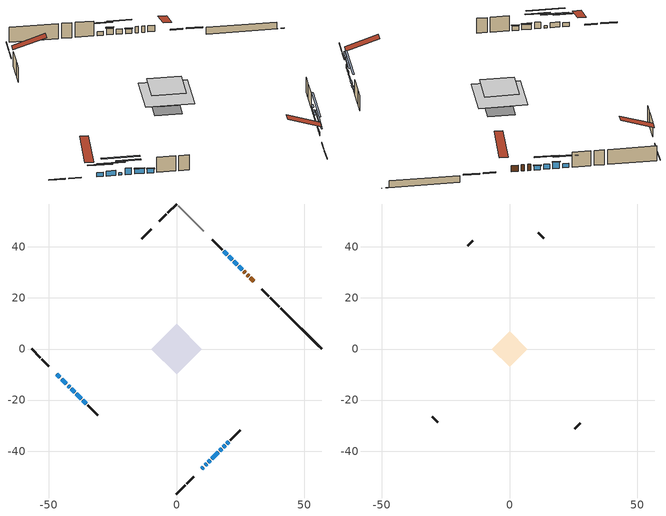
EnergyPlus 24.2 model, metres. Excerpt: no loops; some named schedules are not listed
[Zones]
conditioned space
 floor outside (Floor1 construction): -4.23,0 0,4.23 4.23,0 0,-4.23 z0.95
 floor adiabatic (AdiabaticFloorConstruction): -9.96,0 0,9.96 9.96,0 0,-9.96 z3.39
 floor foundation (Slab1 construction): -5.63,0 0,5.63 5.63,0 0,-5.63 z-1.28
 wall outside (RimJoist1 construction): 0,-56.75 3.41,-53.34 / -56.75,0 -53.34,-3.41 / 0,56.75 -3.41,53.34 / 40.15,16.61 36.73,20.02 z0.95:1.25
 wall outside (RimJoist2 construction): 4.07,-52.68 6.7,-50.05 / -52.68,-4.07 -50.05,-6.7 / -4.07,52.68 -6.7,50.05 / 36.08,20.68 33.44,23.31 z0.95:1.25
 wall outside (AdiabaticWallConstruction 1): 30.32,26.43 28.94,27.81 / 28.28,28.47 27.64,29.11 / 26.98,29.77 26.34,30.41 z0.95:2.98
 wall outside (AdiabaticWallConstruction): 25.68,31.07 24.39,32.36 / 12.5,-44.25 13.22,-43.53 / -46.93,-9.82 -45.63,-11.12 / 19.65,-37.1 20.37,-36.38 / -36.64,-20.11 -35.35,-21.41 / 19.87,36.88 18.57,38.18 z0.95:2.27; 23.73,33.02 22.47,34.28 z0.95:2.53; 9.82,-46.93 10.54,-46.21 / 16.97,-39.78 17.69,-39.06 z0.95:1.97; 11.2,-45.55 11.85,-44.91 / 18.35,-38.41 19,-37.76 z0.95:1.66; -44.98,-11.77 -43.07,-13.68 / -39.2,-17.55 -37.3,-19.45 z0.95:2.58; 13.88,-42.88 16.32,-40.44 z0.95:1.61; 21.82,34.93 20.52,36.23 / -41.15,-15.6 -39.86,-16.9 z0.95:3.03; -42.42,-14.33 -41.81,-14.95 z0.95:1.71
 wall outside (Wall1 construction): 21.03,-35.73 24.85,-31.9 / -34.69,-22.06 -30.86,-25.89 / -9.82,46.93 -13.65,43.1 / 17.92,38.83 14.09,42.66 z0.95:5.83
 wall foundation (FoundationWall1 construction): 40.8,15.95,-1.28 40.8,15.95,0.95 55.16,1.59,0.95 55.16,1.59,-1.17 56.75,0,-1.17 56.75,0,-1.28
 wall adiabatic (Wall4 construction): 10.69,46.06 0.66,56.1 z0.95:5.83
 window (WindowConstruction): 25.68,31.07 24.39,32.36 z0.95:2.27
 window (WindowConstruction 9): 23.73,33.02 22.47,34.28 z0.95:2.53
 window (WindowConstruction 10): 9.82,-46.93 10.54,-46.21 z0.95:1.96
 window (WindowConstruction 11): 11.2,-45.55 11.85,-44.91 z0.95:1.66
 window (WindowConstruction 12): 12.5,-44.25 13.22,-43.53 z0.95:2.27
 window (WindowConstruction 13): -46.93,-9.82 -45.63,-11.12 z0.95:2.27
 window (WindowConstruction 14): -44.98,-11.77 -43.07,-13.68 z0.95:2.57
 window (WindowConstruction 15): 13.88,-42.87 16.32,-40.44 z0.95:1.61
 window (WindowConstruction 1): 21.82,34.93 20.52,36.23 z0.95:3.03
 window (WindowConstruction 16): -42.42,-14.33 -41.81,-14.94 z0.95:1.71
 window (WindowConstruction 2): 16.97,-39.78 17.69,-39.06 z0.95:1.96
 window (WindowConstruction 3): 18.35,-38.4 18.99,-37.76 z0.95:1.66
 window (WindowConstruction 4): 19.65,-37.1 20.37,-36.38 z0.95:2.27
 window (WindowConstruction 5): -41.15,-15.6 -39.86,-16.89 z0.95:3.03
 window (WindowConstruction 6): -39.2,-17.55 -37.3,-19.45 z0.95:2.57
 window (WindowConstruction 7): -36.64,-20.11 -35.35,-21.4 z0.95:2.27
 window (WindowConstruction 8): 19.87,36.88 18.57,38.18 z0.95:2.27
 door (Door): 30.32,26.43 28.94,27.81 z0.95:2.98
 door (Door 1): 28.28,28.47 27.64,29.11 z0.95:2.98
 door (Door 2): 26.98,29.77 26.34,30.41 z0.95:2.98
 ceiling adiabatic (AdiabaticFloorConstruction): 0,-9.96 9.96,0 0,9.96 -9.96,0 z3.39
attic - vented
 floor to conditioned space (Floor2 construction Reversed): -7.04,0 0,7.04 7.04,0 0,-7.04 z5.83
 wall outside (Wall3 construction): 25.51,-31.24 27.6,-29.15 / -30.21,-26.55 -28.12,-28.63 / -14.31,42.44 -16.4,40.36 / 13.43,43.32 11.35,45.41 z0.95:5.83
 roof outside (Roof1 construction): 9.17,-47.58,5.83 2.31,-40.73,9.06 0.5,-42.53,9.06 7.36,-49.39,5.83; -47.58,-9.17,5.83 -40.73,-2.31,9.06 -42.53,-0.5,9.06 -49.39,-7.36,5.83; -9.17,47.58,5.83 -2.31,40.73,9.06 -0.5,42.53,9.06 -7.36,49.39,5.83; 30.98,25.77,5.83 24.12,18.91,9.06 25.93,17.11,9.06 32.79,23.97,5.83
shading: 24.25,32.51 25.82,30.93 26.11,31.22 24.54,32.8 z2.47; 20.56,36.19 25.64,31.11 25.93,31.4 20.86,36.48 z5.23; 12.45,-44.3 7.91,-48.84 8.21,-49.13 12.74,-44.59 z4.67; 13.76,-43 9.29,-47.46 9.58,-47.75 14.05,-43.29 z4.36; 15.13,-41.62 10.59,-46.16 10.88,-46.45 15.42,-41.91 z4.97; -43.73,-13.03 -48.84,-7.91 -49.13,-8.21 -44.02,-13.32 z4.97; -41.17,-15.59 -46.89,-9.86 -47.18,-10.16 -41.46,-15.88 z5.28; 19.99,-36.76 10.2,-46.55 10.49,-46.84 20.28,-37.05 z6.81; 20.38,36.37 21.96,34.79 22.25,35.08 20.67,36.66 z3.23; -38.13,-18.62 -46.09,-10.66 -46.39,-10.95 -38.42,-18.91 z6.91; 17.83,-38.92 16.83,-39.92 17.12,-40.21 18.12,-39.21 z2.17; 19.14,-37.62 18.21,-38.55 18.5,-38.84 19.43,-37.91 z1.86; 20.51,-36.24 19.51,-37.24 19.8,-37.53 20.8,-36.53 z2.47; -37.95,-18.8 -43.06,-13.69 -43.35,-13.98 -38.24,-19.1 z5.73; -37.16,-19.6 -39.34,-17.41 -39.63,-17.7 -37.45,-19.89 z2.78; -35.21,-21.55 -36.78,-19.97 -37.07,-20.26 -35.5,-21.84 z2.47; 16.66,40.09 21.78,34.98 22.07,35.27 16.96,40.38 z4.97
[Building]
Building 1: Terrain=Suburbs
[Site:Location]
Montreal Intl AP_QC: Latitude {deg}=45.47; Longitude {deg}=-73.74; Time Zone {hr}=-5; Elevation {m}=36; Keep Site Location Information=Yes
[Site:GroundTemperature:Shallow]
2.07863, -0.316383, -0.508184, 0.628371, 5.19101, 9.73239, 13.6695, 16.1636, 16.3755, 14.347, 10.5102, 6.10817
[Site:WaterMainsTemperature]
Calculation Method=Schedule; Temperature Schedule=mains temperature schedule
[Material] Roughness=Rough; Thermal Absorptance=0.9
Name | Thickness {m} | Conductivity {W/m-K} | Density {kg/m3} | Specific Heat {J/kg-K} | Solar Absorptance | Visible Absorptance
asphalt or fiberglass shingles | 0.00635 | 0.162714 | 1121.4 | 1465.45 | 0.4 | 0.4
ceiling stud and cavity | 0.1397 | 1.3918 | 65.682 | 1177.47 | 0.7 | 0.7
concrete 4.0 in. | 0.1016 | 1.803125 | 2242.8 | 837.4 | 0.7 | 0.7
concrete 8.0 in. | 0.2032 | 1.803125 | 2242.8 | 837.4 | 0.7 | 0.7
door material | 0.04445 | 0.053851 | 512.64 | 1214.23 | 0.7 | 0.7
door material 1 | 0.04445 | 0.188738 | 512.64 | 1214.23 | 0.7 | 0.7
floor covering | 0.0127 | 0.0433444 | 54.468 | 1339.84 | 0.6 | 0.6
floor rigid ins | 0.051816 | 0.029427 | 32.04 | 1214.23 | 0.7 | 0.7
floor rigid ins 1; wall rigid ins | 0.512978 | 0.029427 | 32.04 | 1214.23 | 0.7 | 0.7
floor stud and cavity | 0.1397 | 0.0957955 | 92.3553 | 1139.71 | 0.7 | 0.7
floor stud and cavity 1 | 0.1397 | 1.75129 | 37.0049 | 1207.88 | 0.7 | 0.7
furniture material conditioned space 1 | 0.1524 | 0.115458 | 640.8 | 1214.23 | 0.6 | 0.6
gypsum board | 0.0127 | 0.160291 | 801 | 837.4 | 0.6 | 0.6
osb sheathing 0.5 in. | 0.0127 | 0.115458 | 512.64 | 1214.23 | 0.7 | 0.7
osb sheathing 0.5 in. 1 | 0.0127 | 0.115458 | 512.64 | 1214.23 | 0.4 | 0.4
osb sheathing 0.75 in. | 0.01905 | 0.115458 | 512.64 | 1214.23 | 0.7 | 0.7
osb sheathing 2.0 in. | 0.0508 | 0.115458 | 512.64 | 1214.23 | 0.7 | 0.7
rim joist stud and cavity | 0.0508 | 0.0451784 | 125.044 | 1163.47 | 0.6 | 0.6
rim joist stud and cavity 1 | 0.0508 | 0.151479 | 50.32683 | 1063.81 | 0.6 | 0.6
wall stud and cavity | 0.1397 | 0.148854 | 139.0536 | 1170.24 | 0.7 | 0.7
wall stud and cavity 1 | 0.0889 | 6.1454 | 50.32683 | 1063.81 | 0.6 | 0.6
wall stud and cavity 2 | 0.1397 | 0.126831 | 139.0536 | 1170.24 | 0.7 | 0.7
wall stud and cavity 3 | 0.0889 | 0.380278 | 52.3479 | 1209.89 | 0.7 | 0.7
wall stud and cavity 4 | 0.0889 | 0.391764 | 83.0341 | 1211.67 | 0.7 | 0.7
wood siding | 0.0254 | 0.102417 | 544.68 | 1172.36 | 0.4 | 0.4
wood siding 1 | 0.00254 | 0.102417 | 544.68 | 1172.36 | 0.4 | 0.4
wood siding 2; wood siding 3; wood siding 4 | 0.0254 | 0.102417 | 544.68 | 1172.36 | 0.7 | 0.7
[WindowMaterial:SimpleGlazingSystem]
Name | U-Factor {W/m2-K} | Solar Heat Gain Coefficient
WindowMaterial | 2.94802 | 0.61
WindowMaterial 1 | 2.92644 | 0.64
WindowMaterial 2 | 3.01104 | 0.53
WindowMaterial 3 | 3.03319 | 0.48
WindowMaterial 4 | 2.98492 | 0.56
WindowMaterial 5 | 4.19775 | 0.68
WindowMaterial 6 | 2.91622 | 0.65
WindowMaterial 7 | 2.94291 | 0.62
WindowMaterial 8 | 3.04114 | 0.47
WindowMaterial 9 | 2.98152 | 0.53
[Construction]
AdiabaticFloorConstruction: floor stud and cavity 1, floor rigid ins 1, osb sheathing 0.75 in., floor covering
AdiabaticWallConstruction: wood siding 3, wall rigid ins, wall stud and cavity 3, gypsum board
AdiabaticWallConstruction 1: wood siding 4, wall rigid ins, wall stud and cavity 3, gypsum board
Door; Door 2: door material
Door 1: door material 1
Floor1 construction: floor stud and cavity, floor rigid ins, osb sheathing 0.75 in., floor covering
Floor2 construction Reversed: gypsum board, ceiling stud and cavity
FoundationWall1 construction: concrete 8.0 in.
furniture construction conditioned space 1: furniture material conditioned space 1
PartitionWallConstruction: gypsum board, wall stud and cavity 4, gypsum board
RimJoist1 construction: wood siding 2, osb sheathing 2.0 in., rim joist stud and cavity
RimJoist2 construction: wood siding 2, rim joist stud and cavity 1
Roof1 construction: asphalt or fiberglass shingles
Slab1 construction: concrete 4.0 in.
Wall1 construction: wood siding, osb sheathing 0.5 in., wall stud and cavity, gypsum board
Wall3 construction: wood siding 1, wall stud and cavity 1
Wall4 construction: osb sheathing 0.5 in. 1, wall stud and cavity 2, gypsum board
WindowConstruction; WindowConstruction 13; WindowConstruction 7; WindowConstruction 8: WindowMaterial
WindowConstruction 1: WindowMaterial 1
WindowConstruction 10; WindowConstruction 2: WindowMaterial 2
WindowConstruction 11; WindowConstruction 3: WindowMaterial 3
WindowConstruction 12; WindowConstruction 4: WindowMaterial 4
WindowConstruction 14; WindowConstruction 6: WindowMaterial 6
WindowConstruction 15: WindowMaterial 8
WindowConstruction 16: WindowMaterial 9
WindowConstruction 5: WindowMaterial 5
WindowConstruction 9: WindowMaterial 7
[Zone] Multiplier=1; Part of Total Floor Area=Yes
Name | Volume {m3}
attic - vented | 52.0498
conditioned space | 672
[Space]
Name | Zone | Volume {m3}
attic - vented 1 | attic - vented | 52.0498
conditioned space 1 | conditioned space | 672
[ZoneInfiltration:EffectiveLeakageArea]
infil attic - vented 1: Zone or Space=attic - vented 1; Schedule=Always On Discrete; Effective Air Leakage Area {cm2}=3966.8; Stack Coefficient=0.000563953; Wind Coefficient=1.60451e-05
[ZoneMixing]
whole house fan mix: Zone or Space=attic - vented; Schedule=Always On Continuous; Design Flow Rate Calculation Method=Flow/Zone; Design Flow Rate {m3/s}=0; Source Zone or Space=conditioned space
[SurfaceProperty:ExposedFoundationPerimeter]
Slab1: Exposed Perimeter Calculation Method=TotalExposedPerimeter; Total Exposed Perimeter {m}=22.555
[InternalMass] Zone or ZoneList=conditioned space; Space or SpaceList=conditioned space 1
Name | Construction | Surface Area {m2}
furniture mass conditioned space 1 | furniture construction conditioned space 1 | 118.992
partition wall mass | PartitionWallConstruction | 297.48
[Lights]
interior lighting: Zone or ZoneList or Space or SpaceList=conditioned space 1; Schedule=interior lighting schedule; Design Level Calculation Method=LightingLevel; Lighting Level {W}=343.2; Return Air Fraction=0; Fraction Radiant=0.6; Fraction Visible=0.2; Fraction Replaceable=1
[People]
occupants: Zone or ZoneList or Space or SpaceList=conditioned space 1; Number of People Schedule=occupants schedule; Number of People Calculation Method=People; Number of People=3; Fraction Radiant=0.314171; Sensible Heat Fraction=0.56303; Activity Level Schedule=occupants activity schedule; Carbon Dioxide Generation Rate {m3/s-W}=0; Enable ASHRAE 55 Comfort Warnings=No; Mean Radiant Temperature Calculation Type=EnclosureAveraged
[ElectricEquipment] Zone or ZoneList or Space or SpaceList=conditioned space 1; Design Level Calculation Method=EquipmentLevel
Name | Schedule | Design Level {W} | Fraction Latent | Fraction Radiant | Fraction Lost
clothes dryer | clothes dryer schedule | 140.772 | 0.015 | 0.081 | 0.85
clothes washer | clothes washer schedule | 32.1985 | 0.03 | 0.162 | 0.7
cooking range | cooking range schedule | 208.969 | 0.08 | 0.432 | 0.2
dishwasher | dishwasher schedule | 66.8632 | 0.3 | 0.18 | 0.4
fridge | fridge schedule | 72.9452 | 0 | 0.6 | 0
mech vent bath fan 0 | mech vent bath fan 0 schedule | 50.2 | 0 | 0 | 1
mech vent house fan | mech vent house fan schedule | 0 | 0 | 0 | 1
mech vent house fan cfis | mech vent house fan cfis schedule | 0 | 0 | 0 | 0
mech vent range fan 0 | mech vent range fan 0 schedule | 57 | 0 | 0 | 1
misc plug loads | misc plug loads schedule | 494.7 | 0.045 | 0.513 | 0.1
whole house fan | Always On Discrete | 0 | 0 | 0 | 1
[OtherEquipment] Zone or ZoneList or Space or SpaceList=conditioned space 1; Design Level Calculation Method=EquipmentLevel
Name | Fuel Type | Schedule | Design Level {W} | Fraction Latent | Fraction Radiant | Fraction Lost
clothes dryer 1 | Electricity | clothes dryer schedule | 0 | 0.015 | 0.081 | 0.85
cooking range 1 | Electricity | cooking range schedule | 0 | 0.08 | 0.432 | 0.2
general water use latent | None | general water use schedule | 59.3978 | 1 | 0 | 0
general water use sensible | None | general water use schedule | -58.539 | 0 | 0.6 | 0
mech vent house fan latent load | None | Always On Discrete | 0 | 1 | 0 | 0
mech vent house fan sensible load | None | Always On Discrete | 0 | 0 | 0 | 0
water heater energy adjustment1 | Electricity | Always On Discrete | 0.01 | 0 | 0 | 1
[ZoneInfiltration:DesignFlowRate] Zone or ZoneList or Space or SpaceList=conditioned space 1; Schedule=Always On Discrete; Design Flow Rate Calculation Method=Flow/Zone; Design Flow Rate {m3/s}=0
infil flow; natural vent flow; whole house fan flow
[Foundation:Kiva]
Foundation Kiva 1: Initial Indoor Air Temperature {C}=18; Wall Height Above Grade {m}=0.950001; Wall Depth Below Slab {m}=0.2032
[Foundation:Kiva:Settings]
Soil Conductivity {W/m-K}=0.849921; Soil Density {kg/m3}=1842.3; Soil Specific Heat {J/kg-K}=418.7; Ground Solar Absorptivity=0.9; Ground Thermal Absorptivity=0.9; Ground Surface Roughness {m}=0.03; Far-Field Width {m}=40; Deep-Ground Boundary Condition=ZeroFlux; Deep-Ground Depth {m}=40; Minimum Cell Dimension {m}=0.2; Maximum Cell Growth Coefficient=3; Simulation Timestep=Timestep
[Exterior:Lights]
exterior lighting: Schedule=exterior lighting schedule; Design Level {W}=75.6
[Schedule:Constant]
Name | Hourly Value
Always On Continuous; mech vent house fan schedule; mech vent house fan cfis schedule; Always On Discrete | 1
occupants activity schedule | 117.228
fridge schedule | 0
[Schedule:Week:Daily]
interior lighting schedule Week Rule - Jan1-Jan27: interior lighting schedule day, interior lighting schedule day, interior lighting schedule day, interior lighting schedule day, interior lighting schedule day, interior lighting schedule day, interior lighting schedule day, interior lighting schedule default day, interior lighting schedule default day, interior lighting schedule default day, interior lighting schedule default day, interior lighting schedule default day
interior lighting schedule Week Rule - Jan28-Feb3: interior lighting schedule day, interior lighting schedule day, interior lighting schedule day, interior lighting schedule day, interior lighting schedule day 1, interior lighting schedule day 1, interior lighting schedule day 1, interior lighting schedule default day, interior lighting schedule default day, interior lighting schedule default day, interior lighting schedule default day, interior lighting schedule default day
interior lighting schedule Week Rule - Feb4-Feb24: interior lighting schedule day 1, interior lighting schedule day 1, interior lighting schedule day 1, interior lighting schedule day 1, interior lighting schedule day 1, interior lighting schedule day 1, interior lighting schedule day 1, interior lighting schedule default day, interior lighting schedule default day, interior lighting schedule default day, interior lighting schedule default day, interior lighting schedule default day
interior lighting schedule Week Rule - Feb25-Mar3: interior lighting schedule day 1, interior lighting schedule day 1, interior lighting schedule day 1, interior lighting schedule day 1, interior lighting schedule day 2, interior lighting schedule day 2, interior lighting schedule day 2, interior lighting schedule default day, interior lighting schedule default day, interior lighting schedule default day, interior lighting schedule default day, interior lighting schedule default day
interior lighting schedule Week Rule - Mar4-Mar31: interior lighting schedule day 2, interior lighting schedule day 2, interior lighting schedule day 2, interior lighting schedule day 2, interior lighting schedule day 2, interior lighting schedule day 2, interior lighting schedule day 2, interior lighting schedule default day, interior lighting schedule default day, interior lighting schedule default day, interior lighting schedule default day, interior lighting schedule default day
interior lighting schedule Week Rule - Apr1-Apr28: interior lighting schedule day 3, interior lighting schedule day 3, interior lighting schedule day 3, interior lighting schedule day 3, interior lighting schedule day 3, interior lighting schedule day 3, interior lighting schedule day 3, interior lighting schedule default day, interior lighting schedule default day, interior lighting schedule default day, interior lighting schedule default day, interior lighting schedule default day
interior lighting schedule Week Rule - Apr29-May5: interior lighting schedule day 3, interior lighting schedule day 3, interior lighting schedule day 4, interior lighting schedule day 4, interior lighting schedule day 4, interior lighting schedule day 4, interior lighting schedule day 4, interior lighting schedule default day, interior lighting schedule default day, interior lighting schedule default day, interior lighting schedule default day, interior lighting schedule default day
interior lighting schedule Week Rule - May6-May26: interior lighting schedule day 4, interior lighting schedule day 4, interior lighting schedule day 4, interior lighting schedule day 4, interior lighting schedule day 4, interior lighting schedule day 4, interior lighting schedule day 4, interior lighting schedule default day, interior lighting schedule default day, interior lighting schedule default day, interior lighting schedule default day, interior lighting schedule default day
interior lighting schedule Week Rule - May27-Jun2: interior lighting schedule day 4, interior lighting schedule day 4, interior lighting schedule day 4, interior lighting schedule day 4, interior lighting schedule day 4, interior lighting schedule day 5, interior lighting schedule day 5, interior lighting schedule default day, interior lighting schedule default day, interior lighting schedule default day, interior lighting schedule default day, interior lighting schedule default day
interior lighting schedule Week Rule - Jun3-Jun30: interior lighting schedule day 5, interior lighting schedule day 5, interior lighting schedule day 5, interior lighting schedule day 5, interior lighting schedule day 5, interior lighting schedule day 5, interior lighting schedule day 5, interior lighting schedule default day, interior lighting schedule default day, interior lighting schedule default day, interior lighting schedule default day, interior lighting schedule default day
interior lighting schedule Week Rule - Jul1-Jul28: interior lighting schedule day 6, interior lighting schedule day 6, interior lighting schedule day 6, interior lighting schedule day 6, interior lighting schedule day 6, interior lighting schedule day 6, interior lighting schedule day 6, interior lighting schedule default day, interior lighting schedule default day, interior lighting schedule default day, interior lighting schedule default day, interior lighting schedule default day
interior lighting schedule Week Rule - Jul29-Aug4: interior lighting schedule day 6, interior lighting schedule day 6, interior lighting schedule day 6, interior lighting schedule day 7, interior lighting schedule day 7, interior lighting schedule day 7, interior lighting schedule day 7, interior lighting schedule default day, interior lighting schedule default day, interior lighting schedule default day, interior lighting schedule default day, interior lighting schedule default day
interior lighting schedule Week Rule - Aug5-Aug25: interior lighting schedule day 7, interior lighting schedule day 7, interior lighting schedule day 7, interior lighting schedule day 7, interior lighting schedule day 7, interior lighting schedule day 7, interior lighting schedule day 7, interior lighting schedule default day, interior lighting schedule default day, interior lighting schedule default day, interior lighting schedule default day, interior lighting schedule default day
interior lighting schedule Week Rule - Aug26-Sep1: interior lighting schedule day 7, interior lighting schedule day 7, interior lighting schedule day 7, interior lighting schedule day 7, interior lighting schedule day 7, interior lighting schedule day 7, interior lighting schedule day 8, interior lighting schedule default day, interior lighting schedule default day, interior lighting schedule default day, interior lighting schedule default day, interior lighting schedule default day
interior lighting schedule Week Rule - Sep2-Sep29: interior lighting schedule day 8, interior lighting schedule day 8, interior lighting schedule day 8, interior lighting schedule day 8, interior lighting schedule day 8, interior lighting schedule day 8, interior lighting schedule day 8, interior lighting schedule default day, interior lighting schedule default day, interior lighting schedule default day, interior lighting schedule default day, interior lighting schedule default day
interior lighting schedule Week Rule - Sep30-Oct6: interior lighting schedule day 8, interior lighting schedule day 9, interior lighting schedule day 9, interior lighting schedule day 9, interior lighting schedule day 9, interior lighting schedule day 9, interior lighting schedule day 9, interior lighting schedule default day, interior lighting schedule default day, interior lighting schedule default day, interior lighting schedule default day, interior lighting schedule default day
interior lighting schedule Week Rule - Oct7-Oct27: interior lighting schedule day 9, interior lighting schedule day 9, interior lighting schedule day 9, interior lighting schedule day 9, interior lighting schedule day 9, interior lighting schedule day 9, interior lighting schedule day 9, interior lighting schedule default day, interior lighting schedule default day, interior lighting schedule default day, interior lighting schedule default day, interior lighting schedule default day
interior lighting schedule Week Rule - Oct28-Nov3: interior lighting schedule day 9, interior lighting schedule day 9, interior lighting schedule day 9, interior lighting schedule day 9, interior lighting schedule day 10, interior lighting schedule day 10, interior lighting schedule day 10, interior lighting schedule default day, interior lighting schedule default day, interior lighting schedule default day, interior lighting schedule default day, interior lighting schedule default day
interior lighting schedule Week Rule - Nov4-Nov24: interior lighting schedule day 10, interior lighting schedule day 10, interior lighting schedule day 10, interior lighting schedule day 10, interior lighting schedule day 10, interior lighting schedule day 10, interior lighting schedule day 10, interior lighting schedule default day, interior lighting schedule default day, interior lighting schedule default day, interior lighting schedule default day, interior lighting schedule default day
interior lighting schedule Week Rule - Nov25-Dec1: interior lighting schedule day 10, interior lighting schedule day 10, interior lighting schedule day 10, interior lighting schedule day 10, interior lighting schedule day 10, interior lighting schedule day 10, interior lighting schedule day 11, interior lighting schedule default day, interior lighting schedule default day, interior lighting schedule default day, interior lighting schedule default day, interior lighting schedule default day
interior lighting schedule Week Rule - Dec2-Dec31: interior lighting schedule day 11, interior lighting schedule day 11, interior lighting schedule day 11, interior lighting schedule day 11, interior lighting schedule day 11, interior lighting schedule day 11, interior lighting schedule day 11, interior lighting schedule default day, interior lighting schedule default day, interior lighting schedule default day, interior lighting schedule default day, interior lighting schedule default day
occupants schedule Week Rule - Jan1-Dec31: occupants schedule day, occupants schedule day, occupants schedule day, occupants schedule day, occupants schedule day, occupants schedule day, occupants schedule day, occupants schedule default day, occupants schedule default day, occupants schedule default day, occupants schedule default day, occupants schedule default day
clothes dryer schedule Week Rule - Jan1-Dec31: clothes dryer schedule day, clothes dryer schedule day, clothes dryer schedule day, clothes dryer schedule day, clothes dryer schedule day, clothes dryer schedule day, clothes dryer schedule day, clothes dryer schedule default day, clothes dryer schedule default day, clothes dryer schedule default day, clothes dryer schedule default day, clothes dryer schedule default day
clothes washer schedule Week Rule - Jan1-Dec31: clothes washer schedule day, clothes washer schedule day, clothes washer schedule day, clothes washer schedule day, clothes washer schedule day, clothes washer schedule day, clothes washer schedule day, clothes washer schedule default day, clothes washer schedule default day, clothes washer schedule default day, clothes washer schedule default day, clothes washer schedule default day
cooking range schedule Week Rule - Jan1-Dec31: cooking range schedule day, cooking range schedule day, cooking range schedule day, cooking range schedule day, cooking range schedule day, cooking range schedule day, cooking range schedule day, cooking range schedule default day, cooking range schedule default day, cooking range schedule default day, cooking range schedule default day, cooking range schedule default day
dishwasher schedule Week Rule - Jan1-Dec31: dishwasher schedule day, dishwasher schedule day, dishwasher schedule day, dishwasher schedule day, dishwasher schedule day, dishwasher schedule day, dishwasher schedule day, dishwasher schedule default day, dishwasher schedule default day, dishwasher schedule default day, dishwasher schedule default day, dishwasher schedule default day
mech vent bath fan 0 schedule Week Rule - Jan1-Dec31: mech vent bath fan 0 schedule day, mech vent bath fan 0 schedule day, mech vent bath fan 0 schedule day, mech vent bath fan 0 schedule day, mech vent bath fan 0 schedule day, mech vent bath fan 0 schedule day, mech vent bath fan 0 schedule day, mech vent bath fan 0 schedule default day, mech vent bath fan 0 schedule default day, mech vent bath fan 0 schedule default day, mech vent bath fan 0 schedule default day, mech vent bath fan 0 schedule default day
mech vent range fan 0 schedule Week Rule - Jan1-Dec31: mech vent range fan 0 schedule day, mech vent range fan 0 schedule day, mech vent range fan 0 schedule day, mech vent range fan 0 schedule day, mech vent range fan 0 schedule day, mech vent range fan 0 schedule day, mech vent range fan 0 schedule day, mech vent range fan 0 schedule default day, mech vent range fan 0 schedule default day, mech vent range fan 0 schedule default day, mech vent range fan 0 schedule default day, mech vent range fan 0 schedule default day
misc plug loads schedule Week Rule - Jan1-Dec31: misc plug loads schedule day, misc plug loads schedule day, misc plug loads schedule day, misc plug loads schedule day, misc plug loads schedule day, misc plug loads schedule day, misc plug loads schedule day, misc plug loads schedule default day, misc plug loads schedule default day, misc plug loads schedule default day, misc plug loads schedule default day, misc plug loads schedule default day
general water use schedule Week Rule - Jan1-Dec31: general water use schedule day, general water use schedule day, general water use schedule day, general water use schedule day, general water use schedule day, general water use schedule day, general water use schedule day, general water use schedule default day, general water use schedule default day, general water use schedule default day, general water use schedule default day, general water use schedule default day
exterior lighting schedule Week Rule - Jan1-Jan27: exterior lighting schedule day, exterior lighting schedule day, exterior lighting schedule day, exterior lighting schedule day, exterior lighting schedule day, exterior lighting schedule day, exterior lighting schedule day, exterior lighting schedule default day, exterior lighting schedule default day, exterior lighting schedule default day, exterior lighting schedule default day, exterior lighting schedule default day
exterior lighting schedule Week Rule - Jan28-Feb3: exterior lighting schedule day, exterior lighting schedule day, exterior lighting schedule day, exterior lighting schedule day, exterior lighting schedule day 1, exterior lighting schedule day 1, exterior lighting schedule day 1, exterior lighting schedule default day, exterior lighting schedule default day, exterior lighting schedule default day, exterior lighting schedule default day, exterior lighting schedule default day
exterior lighting schedule Week Rule - Feb4-Feb24: exterior lighting schedule day 1, exterior lighting schedule day 1, exterior lighting schedule day 1, exterior lighting schedule day 1, exterior lighting schedule day 1, exterior lighting schedule day 1, exterior lighting schedule day 1, exterior lighting schedule default day, exterior lighting schedule default day, exterior lighting schedule default day, exterior lighting schedule default day, exterior lighting schedule default day
exterior lighting schedule Week Rule - Feb25-Mar3: exterior lighting schedule day 1, exterior lighting schedule day 1, exterior lighting schedule day 1, exterior lighting schedule day 1, exterior lighting schedule day 2, exterior lighting schedule day 2, exterior lighting schedule day 2, exterior lighting schedule default day, exterior lighting schedule default day, exterior lighting schedule default day, exterior lighting schedule default day, exterior lighting schedule default day
exterior lighting schedule Week Rule - Mar4-Mar31: exterior lighting schedule day 2, exterior lighting schedule day 2, exterior lighting schedule day 2, exterior lighting schedule day 2, exterior lighting schedule day 2, exterior lighting schedule day 2, exterior lighting schedule day 2, exterior lighting schedule default day, exterior lighting schedule default day, exterior lighting schedule default day, exterior lighting schedule default day, exterior lighting schedule default day
exterior lighting schedule Week Rule - Apr1-Apr28: exterior lighting schedule day 3, exterior lighting schedule day 3, exterior lighting schedule day 3, exterior lighting schedule day 3, exterior lighting schedule day 3, exterior lighting schedule day 3, exterior lighting schedule day 3, exterior lighting schedule default day, exterior lighting schedule default day, exterior lighting schedule default day, exterior lighting schedule default day, exterior lighting schedule default day
exterior lighting schedule Week Rule - Apr29-May5: exterior lighting schedule day 3, exterior lighting schedule day 3, exterior lighting schedule day 4, exterior lighting schedule day 4, exterior lighting schedule day 4, exterior lighting schedule day 4, exterior lighting schedule day 4, exterior lighting schedule default day, exterior lighting schedule default day, exterior lighting schedule default day, exterior lighting schedule default day, exterior lighting schedule default day
exterior lighting schedule Week Rule - May6-May26: exterior lighting schedule day 4, exterior lighting schedule day 4, exterior lighting schedule day 4, exterior lighting schedule day 4, exterior lighting schedule day 4, exterior lighting schedule day 4, exterior lighting schedule day 4, exterior lighting schedule default day, exterior lighting schedule default day, exterior lighting schedule default day, exterior lighting schedule default day, exterior lighting schedule default day
exterior lighting schedule Week Rule - May27-Jun2: exterior lighting schedule day 4, exterior lighting schedule day 4, exterior lighting schedule day 4, exterior lighting schedule day 4, exterior lighting schedule day 4, exterior lighting schedule day 5, exterior lighting schedule day 5, exterior lighting schedule default day, exterior lighting schedule default day, exterior lighting schedule default day, exterior lighting schedule default day, exterior lighting schedule default day
exterior lighting schedule Week Rule - Jun3-Jun30: exterior lighting schedule day 5, exterior lighting schedule day 5, exterior lighting schedule day 5, exterior lighting schedule day 5, exterior lighting schedule day 5, exterior lighting schedule day 5, exterior lighting schedule day 5, exterior lighting schedule default day, exterior lighting schedule default day, exterior lighting schedule default day, exterior lighting schedule default day, exterior lighting schedule default day
exterior lighting schedule Week Rule - Jul1-Jul28: exterior lighting schedule day 6, exterior lighting schedule day 6, exterior lighting schedule day 6, exterior lighting schedule day 6, exterior lighting schedule day 6, exterior lighting schedule day 6, exterior lighting schedule day 6, exterior lighting schedule default day, exterior lighting schedule default day, exterior lighting schedule default day, exterior lighting schedule default day, exterior lighting schedule default day
exterior lighting schedule Week Rule - Jul29-Aug4: exterior lighting schedule day 6, exterior lighting schedule day 6, exterior lighting schedule day 6, exterior lighting schedule day 7, exterior lighting schedule day 7, exterior lighting schedule day 7, exterior lighting schedule day 7, exterior lighting schedule default day, exterior lighting schedule default day, exterior lighting schedule default day, exterior lighting schedule default day, exterior lighting schedule default day
exterior lighting schedule Week Rule - Aug5-Aug25: exterior lighting schedule day 7, exterior lighting schedule day 7, exterior lighting schedule day 7, exterior lighting schedule day 7, exterior lighting schedule day 7, exterior lighting schedule day 7, exterior lighting schedule day 7, exterior lighting schedule default day, exterior lighting schedule default day, exterior lighting schedule default day, exterior lighting schedule default day, exterior lighting schedule default day
exterior lighting schedule Week Rule - Aug26-Sep1: exterior lighting schedule day 7, exterior lighting schedule day 7, exterior lighting schedule day 7, exterior lighting schedule day 7, exterior lighting schedule day 7, exterior lighting schedule day 7, exterior lighting schedule day 8, exterior lighting schedule default day, exterior lighting schedule default day, exterior lighting schedule default day, exterior lighting schedule default day, exterior lighting schedule default day
exterior lighting schedule Week Rule - Sep2-Sep29: exterior lighting schedule day 8, exterior lighting schedule day 8, exterior lighting schedule day 8, exterior lighting schedule day 8, exterior lighting schedule day 8, exterior lighting schedule day 8, exterior lighting schedule day 8, exterior lighting schedule default day, exterior lighting schedule default day, exterior lighting schedule default day, exterior lighting schedule default day, exterior lighting schedule default day
[Schedule:Year]
interior lighting schedule: interior lighting schedule Week Rule - Jan1-Jan27, 1, 1, 1, 27, interior lighting schedule Week Rule - Jan28-Feb3, 1, 28, 2, 3, interior lighting schedule Week Rule - Feb4-Feb24, 2, 4, 2, 24, interior lighting schedule Week Rule - Feb25-Mar3, 2, 25, 3, 3, interior lighting schedule Week Rule - Mar4-Mar31, 3, 4, 3, 31, interior lighting schedule Week Rule - Apr1-Apr28, 4, 1, 4, 28, interior lighting schedule Week Rule - Apr29-May5, 4, 29, 5, 5, interior lighting schedule Week Rule - May6-May26, 5, 6, 5, 26, interior lighting schedule Week Rule - May27-Jun2, 5, 27, 6, 2, interior lighting schedule Week Rule - Jun3-Jun30, 6, 3, 6, 30, interior lighting schedule Week Rule - Jul1-Jul28, 7, 1, 7, 28, interior lighting schedule Week Rule - Jul29-Aug4, 7, 29, 8, 4, interior lighting schedule Week Rule - Aug5-Aug25, 8, 5, 8, 25, interior lighting schedule Week Rule - Aug26-Sep1, 8, 26, 9, 1, interior lighting schedule Week Rule - Sep2-Sep29, 9, 2, 9, 29, interior lighting schedule Week Rule - Sep30-Oct6, 9, 30, 10, 6, interior lighting schedule Week Rule - Oct7-Oct27, 10, 7, 10, 27, interior lighting schedule Week Rule - Oct28-Nov3, 10, 28, 11, 3, interior lighting schedule Week Rule - Nov4-Nov24, 11, 4, 11, 24, interior lighting schedule Week Rule - Nov25-Dec1, 11, 25, 12, 1, interior lighting schedule Week Rule - Dec2-Dec31, 12, 2, 12, 31
occupants schedule: occupants schedule Week Rule - Jan1-Dec31, 1, 1, 12, 31
clothes dryer schedule: clothes dryer schedule Week Rule - Jan1-Dec31, 1, 1, 12, 31
clothes washer schedule: clothes washer schedule Week Rule - Jan1-Dec31, 1, 1, 12, 31
cooking range schedule: cooking range schedule Week Rule - Jan1-Dec31, 1, 1, 12, 31
dishwasher schedule: dishwasher schedule Week Rule - Jan1-Dec31, 1, 1, 12, 31
mech vent bath fan 0 schedule: mech vent bath fan 0 schedule Week Rule - Jan1-Dec31, 1, 1, 12, 31
mech vent range fan 0 schedule: mech vent range fan 0 schedule Week Rule - Jan1-Dec31, 1, 1, 12, 31
misc plug loads schedule: misc plug loads schedule Week Rule - Jan1-Dec31, 1, 1, 12, 31
general water use schedule: general water use schedule Week Rule - Jan1-Dec31, 1, 1, 12, 31
exterior lighting schedule: exterior lighting schedule Week Rule - Jan1-Jan27, 1, 1, 1, 27, exterior lighting schedule Week Rule - Jan28-Feb3, 1, 28, 2, 3, exterior lighting schedule Week Rule - Feb4-Feb24, 2, 4, 2, 24, exterior lighting schedule Week Rule - Feb25-Mar3, 2, 25, 3, 3, exterior lighting schedule Week Rule - Mar4-Mar31, 3, 4, 3, 31, exterior lighting schedule Week Rule - Apr1-Apr28, 4, 1, 4, 28, exterior lighting schedule Week Rule - Apr29-May5, 4, 29, 5, 5, exterior lighting schedule Week Rule - May6-May26, 5, 6, 5, 26, exterior lighting schedule Week Rule - May27-Jun2, 5, 27, 6, 2, exterior lighting schedule Week Rule - Jun3-Jun30, 6, 3, 6, 30, exterior lighting schedule Week Rule - Jul1-Jul28, 7, 1, 7, 28, exterior lighting schedule Week Rule - Jul29-Aug4, 7, 29, 8, 4, exterior lighting schedule Week Rule - Aug5-Aug25, 8, 5, 8, 25, exterior lighting schedule Week Rule - Aug26-Sep1, 8, 26, 9, 1, exterior lighting schedule Week Rule - Sep2-Sep29, 9, 2, 9, 29, exterior lighting schedule Week Rule - Sep30-Oct6, 9, 30, 10, 6, exterior lighting schedule Week Rule - Oct7-Oct27, 10, 7, 10, 27, exterior lighting schedule Week Rule - Oct28-Nov3, 10, 28, 11, 3, exterior lighting schedule Week Rule - Nov4-Nov24, 11, 4, 11, 24, exterior lighting schedule Week Rule - Nov25-Dec1, 11, 25, 12, 1, exterior lighting schedule Week Rule - Dec2-Dec31, 12, 2, 12, 31
[Schedule:Compact]
mains temperature schedule: Through: 01/01, For: AllDays, Until: 24:00, 6.56833, Through: 01/02, For: AllDays, Until: 24:00, 6.48722, Through: 01/03, For: AllDays, Until: 24:00, 6.40722, Through: 01/04, For: AllDays, Until: 24:00, 6.32889, Through: 01/05, For: AllDays, Until: 24:00, 6.25167, Through: 01/06, For: AllDays, Until: 24:00, 6.17611, Through: 01/07, For: AllDays, Until: 24:00, 6.10222, Through: 01/08, For: AllDays, Until: 24:00, 6.02944, Through: 01/09, For: AllDays, Until: 24:00, 5.95833, Through: 01/10, For: AllDays, Until: 24:00, 5.88889, Through: 01/11, For: AllDays, Until: 24:00, 5.82056, Through: 01/12, For: AllDays, Until: 24:00, 5.75444, Through: 01/13, For: AllDays, Until: 24:00, 5.68944, Through: 01/14, For: AllDays, Until: 24:00, 5.62611, Through: 01/15, For: AllDays, Until: 24:00, 5.56444, Through: 01/16, For: AllDays, Until: 24:00, 5.50444, Through: 01/17, For: AllDays, Until: 24:00, 5.44611, Through: 01/18, For: AllDays, Until: 24:00, 5.38944, Through: 01/19, For: AllDays, Until: 24:00, 5.33389, Through: 01/20, For: AllDays, Until: 24:00, 5.28111, Through: 01/21, For: AllDays, Until: 24:00, 5.22944, Through: 01/22, For: AllDays, Until: 24:00, 5.17944, Through: 01/23, For: AllDays, Until: 24:00, 5.13111, Through: 01/24, For: AllDays, Until: 24:00, 5.085, Through: 01/25, For: AllDays, Until: 24:00, 5.04056, Through: 01/26, For: AllDays, Until: 24:00, 4.99778, Through: 01/27, For: AllDays, Until: 24:00, 4.95667, Through: 01/28, For: AllDays, Until: 24:00, 4.91778, Through: 01/29, For: AllDays, Until: 24:00, 4.88056, Through: 01/30, For: AllDays, Until: 24:00, 4.845, Through: 01/31, For: AllDays, Until: 24:00, 4.81167, Through: 02/01, For: AllDays, Until: 24:00, 4.77944, Through: 02/02, For: AllDays, Until: 24:00, 4.75, Through: 02/03, For: AllDays, Until: 24:00, 4.72167, Through: 02/04, For: AllDays, Until: 24:00, 4.69611, Through: 02/05, For: AllDays, Until: 24:00, 4.67167, Through: 02/06, For: AllDays, Until: 24:00, 4.64944, Through: 02/07, For: AllDays, Until: 24:00, 4.62889, Through: 02/08, For: AllDays, Until: 24:00, 4.61056, Through: 02/09, For: AllDays, Until: 24:00, 4.59389, Through: 02/10, For: AllDays, Until: 24:00, 4.57944, Through: 02/11, For: AllDays, Until: 24:00, 4.56667, Through: 02/12, For: AllDays, Until: 24:00, 4.55611, Through: 02/13, For: AllDays, Until: 24:00, 4.54722, Through: 02/14, For: AllDays, Until: 24:00, 4.54056, Through: 02/15, For: AllDays, Until: 24:00, 4.53556, Through: 02/16, For: AllDays, Until: 24:00, 4.53278, Through: 02/17, For: AllDays, Until: 24:00, 4.53167, Through: 02/18, For: AllDays, Until: 24:00, 4.53278, Through: 02/19, For: AllDays, Until: 24:00, 4.53556, Through: 02/20, For: AllDays, Until: 24:00, 4.54056, Through: 02/21, For: AllDays, Until: 24:00, 4.54722, Through: 02/22, For: AllDays, Until: 24:00, 4.55611, Through: 02/23, For: AllDays, Until: 24:00, 4.56667, Through: 02/24, For: AllDays, Until: 24:00, 4.57944, Through: 02/25, For: AllDays, Until: 24:00, 4.59389, Through: 02/26, For: AllDays, Until: 24:00, 4.61056, Through: 02/27, For: AllDays, Until: 24:00, 4.62889, Through: 02/28, For: AllDays, Until: 24:00, 4.64889, Through: 03/01, For: AllDays, Until: 24:00, 4.67111, Through: 03/02, For: AllDays, Until: 24:00, 4.69556, Through: 03/03, For: AllDays, Until: 24:00, 4.72167, Through: 03/04, For: AllDays, Until: 24:00, 4.74944, Through: 03/05, For: AllDays, Until: 24:00, 4.77944, Through: 03/06, For: AllDays, Until: 24:00, 4.81111, Through: 03/07, For: AllDays, Until: 24:00, 4.84444, Through: 03/08, For: AllDays, Until: 24:00, 4.88, Through: 03/09, For: AllDays, Until: 24:00, 4.91722, Through: 03/10, For: AllDays, Until: 24:00, 4.95611, Through: 03/11, For: AllDays, Until: 24:00, 4.99722, Through: 03/12, For: AllDays, Until: 24:00, 5.04, Through: 03/13, For: AllDays, Until: 24:00, 5.08444, Through: 03/14, For: AllDays, Until: 24:00, 5.13056, Through: 03/15, For: AllDays, Until: 24:00, 5.17889, Through: 03/16, For: AllDays, Until: 24:00, 5.22833, Through: 03/17, For: AllDays, Until: 24:00, 5.28, Through: 03/18, For: AllDays, Until: 24:00, 5.33333, Through: 03/19, For: AllDays, Until: 24:00, 5.38833, Through: 03/20, For: AllDays, Until: 24:00, 5.445, Through: 03/21, For: AllDays, Until: 24:00, 5.50333, Through: 03/22, For: AllDays, Until: 24:00, 5.56333, Through: 03/23, For: AllDays, Until: 24:00, 5.625, Through: 03/24, For: AllDays, Until: 24:00, 5.68833, Through: 03/25, For: AllDays, Until: 24:00, 5.75333, Through: 03/26, For: AllDays, Until: 24:00, 5.81944, Through: 03/27, For: AllDays, Until: 24:00, 5.88778, Through: 03/28, For: AllDays, Until: 24:00, 5.95722, Through: 03/29, For: AllDays, Until: 24:00, 6.02833, Through: 03/30, For: AllDays, Until: 24:00, 6.10111, Through: 03/31, For: AllDays, Until: 24:00, 6.175, Through: 04/01, For: AllDays, Until: 24:00, 6.25056, Through: 04/02, For: AllDays, Until: 24:00, 6.32778, Through: 04/03, For: AllDays, Until: 24:00, 6.40611, Through: 04/04, For: AllDays, Until: 24:00, 6.48556, Through: 04/05, For: AllDays, Until: 24:00, 6.56722, Through: 04/06, For: AllDays, Until: 24:00, 6.64944, Through: 04/07, For: AllDays, Until: 24:00, 6.73333, Through: 04/08, For: AllDays, Until: 24:00, 6.81833, Through: 04/09, For: AllDays, Until: 24:00, 6.905, Through: 04/10, For: AllDays, Until: 24:00, 6.99278, Through: 04/11, For: AllDays, Until: 24:00, 7.08111, Through: 04/12, For: AllDays, Until: 24:00, 7.17167, Through: 04/13, For: AllDays, Until: 24:00, 7.26278, Through: 04/14, For: AllDays, Until: 24:00, 7.355, Through: 04/15, For: AllDays, Until: 24:00, 7.44833, Through: 04/16, For: AllDays, Until: 24:00, 7.54278, Through: 04/17, For: AllDays, Until: 24:00, 7.63889, Through: 04/18, For: AllDays, Until: 24:00, 7.735, Through: 04/19, For: AllDays, Until: 24:00, 7.83278, Through: 04/20, For: AllDays, Until: 24:00, 7.93167, Through: 04/21, For: AllDays, Until: 24:00, 8.03111, Through: 04/22, For: AllDays, Until: 24:00, 8.13167, Through: 04/23, For: AllDays, Until: 24:00, 8.23278, Through: 04/24, For: AllDays, Until: 24:00, 8.335, Through: 04/25, For: AllDays, Until: 24:00, 8.43778, Through: 04/26, For: AllDays, Until: 24:00, 8.54167, Through: 04/27, For: AllDays, Until: 24:00, 8.64611, Through: 04/28, For: AllDays, Until: 24:00, 8.75167, Through: 04/29, For: AllDays, Until: 24:00, 8.85778, Through: 04/30, For: AllDays, Until: 24:00, 8.96444, Through: 05/01, For: AllDays, Until: 24:00, 9.07167, Through: 05/02, For: AllDays, Until: 24:00, 9.17944, Through: 05/03, For: AllDays, Until: 24:00, 9.28778, Through: 05/04, For: AllDays, Until: 24:00, 9.39667, Through: 05/05, For: AllDays, Until: 24:00, 9.50667, Through: 05/06, For: AllDays, Until: 24:00, 9.61667, Through: 05/07, For: AllDays, Until: 24:00, 9.72667, Through: 05/08, For: AllDays, Until: 24:00, 9.83778, Through: 05/09, For: AllDays, Until: 24:00, 9.94889, Through: 05/10, For: AllDays, Until: 24:00, 10.0606, Through: 05/11, For: AllDays, Until: 24:00, 10.1722, Through: 05/12, For: AllDays, Until: 24:00, 10.2844, Through: 05/13, For: AllDays, Until: 24:00, 10.3967, Through: 05/14, For: AllDays, Until: 24:00, 10.5094, Through: 05/15, For: AllDays, Until: 24:00, 10.6222, Through: 05/16, For: AllDays, Until: 24:00, 10.735, Through: 05/17, For: AllDays, Until: 24:00, 10.8478, Through: 05/18, For: AllDays, Until: 24:00, 10.9611, Through: 05/19, For: AllDays, Until: 24:00, 11.0744, Through: 05/20, For: AllDays, Until: 24:00, 11.1872, Through: 05/21, For: AllDays, Until: 24:00, 11.3006, Through: 05/22, For: AllDays, Until: 24:00, 11.4133, Through: 05/23, For: AllDays, Until: 24:00, 11.5267, Through: 05/24, For: AllDays, Until: 24:00, 11.6394, Through: 05/25, For: AllDays, Until: 24:00, 11.7522, Through: 05/26, For: AllDays, Until: 24:00, 11.8644, Through: 05/27, For: AllDays, Until: 24:00, 11.9767, Through: 05/28, For: AllDays, Until: 24:00, 12.0889, Through: 05/29, For: AllDays, Until: 24:00, 12.2006, Through: 05/30, For: AllDays, Until: 24:00, 12.3122, Through: 05/31, For: AllDays, Until: 24:00, 12.4228, Through: 06/01, For: AllDays, Until: 24:00, 12.5339, Through: 06/02, For: AllDays, Until: 24:00, 12.6439, Through: 06/03, For: AllDays, Until: 24:00, 12.7539, Through: 06/04, For: AllDays, Until: 24:00, 12.8628, Through: 06/05, For: AllDays, Until: 24:00, 12.9717, Through: 06/06, For: AllDays, Until: 24:00, 13.08, Through: 06/07, For: AllDays, Until: 24:00, 13.1878, Through: 06/08, For: AllDays, Until: 24:00, 13.2944, Through: 06/09, For: AllDays, Until: 24:00, 13.4011, Through: 06/10, For: AllDays, Until: 24:00, 13.5067, Through: 06/11, For: AllDays, Until: 24:00, 13.6117, Through: 06/12, For: AllDays, Until: 24:00, 13.7156, Through: 06/13, For: AllDays, Until: 24:00, 13.8194, Through: 06/14, For: AllDays, Until: 24:00, 13.9222, Through: 06/15, For: AllDays, Until: 24:00, 14.0239, Through: 06/16, For: AllDays, Until: 24:00, 14.125, Through: 06/17, For: AllDays, Until: 24:00, 14.225, Through: 06/18, For: AllDays, Until: 24:00, 14.3239, Through: 06/19, For: AllDays, Until: 24:00, 14.4222, Through: 06/20, For: AllDays, Until: 24:00, 14.5194, Through: 06/21, For: AllDays, Until: 24:00, 14.6156, Through: 06/22, For: AllDays, Until: 24:00, 14.7106, Through: 06/23, For: AllDays, Until: 24:00, 14.805, Through: 06/24, For: AllDays, Until: 24:00, 14.8978, Through: 06/25, For: AllDays, Until: 24:00, 14.9894, Through: 06/26, For: AllDays, Until: 24:00, 15.0806, Through: 06/27, For: AllDays, Until: 24:00, 15.17, Through: 06/28, For: AllDays, Until: 24:00, 15.2583, Through: 06/29, For: AllDays, Until: 24:00, 15.3456, Through: 06/30, For: AllDays, Until: 24:00, 15.4311, Through: 07/01, For: AllDays, Until: 24:00, 15.5161, Through: 07/02, For: AllDays, Until: 24:00, 15.5989, Through: 07/03, For: AllDays, Until: 24:00, 15.6811, Through: 07/04, For: AllDays, Until: 24:00, 15.7617, Through: 07/05, For: AllDays, Until: 24:00, 15.8411, Through: 07/06, For: AllDays, Until: 24:00, 15.9189, Through: 07/07, For: AllDays, Until: 24:00, 15.995, Through: 07/08, For: AllDays, Until: 24:00, 16.07, Through: 07/09, For: AllDays, Until: 24:00, 16.1433, Through: 07/10, For: AllDays, Until: 24:00, 16.2156, Through: 07/11, For: AllDays, Until: 24:00, 16.2861, Through: 07/12, For: AllDays, Until: 24:00, 16.355, Through: 07/13, For: AllDays, Until: 24:00, 16.4222, Through: 07/14, For: AllDays, Until: 24:00, 16.4878, Through: 07/15, For: AllDays, Until: 24:00, 16.5522, Through: 07/16, For: AllDays, Until: 24:00, 16.615, Through: 07/17, For: AllDays, Until: 24:00, 16.6756, Through: 07/18, For: AllDays, Until: 24:00, 16.735, Through: 07/19, For: AllDays, Until: 24:00, 16.7928, Through: 07/20, For: AllDays, Until: 24:00, 16.8489, Through: 07/21, For: AllDays, Until: 24:00, 16.9028, Through: 07/22, For: AllDays, Until: 24:00, 16.9556, Through: 07/23, For: AllDays, Until: 24:00, 17.0061, Through: 07/24, For: AllDays, Until: 24:00, 17.0556, Through: 07/25, For: AllDays, Until: 24:00, 17.1028, Through: 07/26, For: AllDays, Until: 24:00, 17.1483, Through: 07/27, For: AllDays, Until: 24:00, 17.1917, Through: 07/28, For: AllDays, Until: 24:00, 17.2339, Through: 07/29, For: AllDays, Until: 24:00, 17.2739, Through: 07/30, For: AllDays, Until: 24:00, 17.3122, Through: 07/31, For: AllDays, Until: 24:00, 17.3489, Through: 08/01, For: AllDays, Until: 24:00, 17.3833, Through: 08/02, For: AllDays, Until: 24:00, 17.4161, Through: 08/03, For: AllDays, Until: 24:00, 17.4467, Through: 08/04, For: AllDays, Until: 24:00, 17.4761, Through: 08/05, For: AllDays, Until: 24:00, 17.5028, Through: 08/06, For: AllDays, Until: 24:00, 17.5283, Through: 08/07, For: AllDays, Until: 24:00, 17.5517, Through: 08/08, For: AllDays, Until: 24:00, 17.5728, Through: 08/09, For: AllDays, Until: 24:00, 17.5922, Through: 08/10, For: AllDays, Until: 24:00, 17.61, Through: 08/11, For: AllDays, Until: 24:00, 17.6256, Through: 08/12, For: AllDays, Until: 24:00, 17.6394, Through: 08/13, For: AllDays, Until: 24:00, 17.6511, Through: 08/14, For: AllDays, Until: 24:00, 17.6611, Through: 08/15, For: AllDays, Until: 24:00, 17.6689, Through: 08/16, For: AllDays, Until: 24:00, 17.675, Through: 08/17, For: AllDays, Until: 24:00, 17.6789, Through: 08/18, For: AllDays, Until: 24:00, 17.6811, Through: 08/19, For: AllDays, Until: 24:00, 17.6811, Through: 08/20, For: AllDays, Until: 24:00, 17.6794, Through: 08/21, For: AllDays, Until: 24:00, 17.6756, Through: 08/22, For: AllDays, Until: 24:00, 17.67, Through: 08/23, For: AllDays, Until: 24:00, 17.6622, Through: 08/24, For: AllDays, Until: 24:00, 17.6528, Through: 08/25, For: AllDays, Until: 24:00, 17.6411, Through: 08/26, For: AllDays, Until: 24:00, 17.6278, Through: 08/27, For: AllDays, Until: 24:00, 17.6122, Through: 08/28, For: AllDays, Until: 24:00, 17.595, Through: 08/29, For: AllDays, Until: 24:00, 17.5756, Through: 08/30, For: AllDays, Until: 24:00, 17.5544, Through: 08/31, For: AllDays, Until: 24:00, 17.5311, Through: 09/01, For: AllDays, Until: 24:00, 17.5061, Through: 09/02, For: AllDays, Until: 24:00, 17.4794, Through: 09/03, For: AllDays, Until: 24:00, 17.4506, Through: 09/04, For: AllDays, Until: 24:00, 17.42, Through: 09/05, For: AllDays, Until: 24:00, 17.3878, Through: 09/06, For: AllDays, Until: 24:00, 17.3533, Through: 09/07, For: AllDays, Until: 24:00, 17.3172, Through: 09/08, For: AllDays, Until: 24:00, 17.2789, Through: 09/09, For: AllDays, Until: 24:00, 17.2389, Through: 09/10, For: AllDays, Until: 24:00, 17.1972, Through: 09/11, For: AllDays, Until: 24:00, 17.1539, Through: 09/12, For: AllDays, Until: 24:00, 17.1083, Through: 09/13, For: AllDays, Until: 24:00, 17.0617, Through: 09/14, For: AllDays, Until: 24:00, 17.0128, Through: 09/15, For: AllDays, Until: 24:00, 16.9622, Through: 09/16, For: AllDays, Until: 24:00, 16.9094, Through: 09/17, For: AllDays, Until: 24:00, 16.8556, Through: 09/18, For: AllDays, Until: 24:00, 16.8, Through: 09/19, For: AllDays, Until: 24:00, 16.7422, Through: 09/20, For: AllDays, Until: 24:00, 16.6833, Through: 09/21, For: AllDays, Until: 24:00, 16.6228, Through: 09/22, For: AllDays, Until: 24:00, 16.56, Through: 09/23, For: AllDays, Until: 24:00, 16.4961, Through: 09/24, For: AllDays, Until: 24:00, 16.4306, Through: 09/25, For: AllDays, Until: 24:00, 16.3633, Through: 09/26, For: AllDays, Until: 24:00, 16.295, Through: 09/27, For: AllDays, Until: 24:00, 16.2244, Through: 09/28, For: AllDays, Until: 24:00, 16.1528, Through: 09/29, For: AllDays, Until: 24:00, 16.0794, Through: 09/30, For: AllDays, Until: 24:00, 16.0044, Through: 10/01, For: AllDays, Until: 24:00, 15.9283, Through: 10/02, For: AllDays, Until: 24:00, 15.8511, Through: 10/03, For: AllDays, Until: 24:00, 15.7717, Through: 10/04, For: AllDays, Until: 24:00, 15.6917, Through: 10/05, For: AllDays, Until: 24:00, 15.6094, Through: 10/06, For: AllDays, Until: 24:00, 15.5267, Through: 10/07, For: AllDays, Until: 24:00, 15.4422, Through: 10/08, For: AllDays, Until: 24:00, 15.3567, Through: 10/09, For: AllDays, Until: 24:00, 15.2694, Through: 10/10, For: AllDays, Until: 24:00, 15.1811, Through: 10/11, For: AllDays, Until: 24:00, 15.0917, Through: 10/12, For: AllDays, Until: 24:00, 15.0011, Through: 10/13, For: AllDays, Until: 24:00, 14.9094, Through: 10/14, For: AllDays, Until: 24:00, 14.8167, Through: 10/15, For: AllDays, Until: 24:00, 14.7228, Through: 10/16, For: AllDays, Until: 24:00, 14.6278, Through: 10/17, For: AllDays, Until: 24:00, 14.5317, Through: 10/18, For: AllDays, Until: 24:00, 14.4344, Through: 10/19, For: AllDays, Until: 24:00, 14.3367, Through: 10/20, For: AllDays, Until: 24:00, 14.2378, Through: 10/21, For: AllDays, Until: 24:00, 14.1378, Through: 10/22, For: AllDays, Until: 24:00, 14.0367, Through: 10/23, For: AllDays, Until: 24:00, 13.935, Through: 10/24, For: AllDays, Until: 24:00, 13.8322, Through: 10/25, For: AllDays, Until: 24:00, 13.7289, Through: 10/26, For: AllDays, Until: 24:00, 13.625, Through: 10/27, For: AllDays, Until: 24:00, 13.52, Through: 10/28, For: AllDays, Until: 24:00, 13.4144, Through: 10/29, For: AllDays, Until: 24:00, 13.3083, Through: 10/30, For: AllDays, Until: 24:00, 13.2011, Through: 10/31, For: AllDays, Until: 24:00, 13.0939, Through: 11/01, For: AllDays, Until: 24:00, 12.9856, Through: 11/02, For: AllDays, Until: 24:00, 12.8767, Through: 11/03, For: AllDays, Until: 24:00, 12.7678, Through: 11/04, For: AllDays, Until: 24:00, 12.6578, Through: 11/05, For: AllDays, Until: 24:00, 12.5478, Through: 11/06, For: AllDays, Until: 24:00, 12.4372, Through: 11/07, For: AllDays, Until: 24:00, 12.3261, Through: 11/08, For: AllDays, Until: 24:00, 12.215, Through: 11/09, For: AllDays, Until: 24:00, 12.1033, Through: 11/10, For: AllDays, Until: 24:00, 11.9911, Through: 11/11, For: AllDays, Until: 24:00, 11.8789, Through: 11/12, For: AllDays, Until: 24:00, 11.7667, Through: 11/13, For: AllDays, Until: 24:00, 11.6539, Through: 11/14, For: AllDays, Until: 24:00, 11.5411, Through: 11/15, For: AllDays, Until: 24:00, 11.4278, Through: 11/16, For: AllDays, Until: 24:00, 11.315, Through: 11/17, For: AllDays, Until: 24:00, 11.2017, Through: 11/18, For: AllDays, Until: 24:00, 11.0889, Through: 11/19, For: AllDays, Until: 24:00, 10.9756, Through: 11/20, For: AllDays, Until: 24:00, 10.8622, Through: 11/21, For: AllDays, Until: 24:00, 10.7494, Through: 11/22, For: AllDays, Until: 24:00, 10.6367, Through: 11/23, For: AllDays, Until: 24:00, 10.5239, Through: 11/24, For: AllDays, Until: 24:00, 10.4111, Through: 11/25, For: AllDays, Until: 24:00, 10.2989, Through: 11/26, For: AllDays, Until: 24:00, 10.1867, Through: 11/27, For: AllDays, Until: 24:00, 10.0744, Through: 11/28, For: AllDays, Until: 24:00, 9.96333, Through: 11/29, For: AllDays, Until: 24:00, 9.85167, Through: 11/30, For: AllDays, Until: 24:00, 9.74111, Through: 12/01, For: AllDays, Until: 24:00, 9.63056, Through: 12/02, For: AllDays, Until: 24:00, 9.52056, Through: 12/03, For: AllDays, Until: 24:00, 9.41111, Through: 12/04, For: AllDays, Until: 24:00, 9.30167, Through: 12/05, For: AllDays, Until: 24:00, 9.19333, Through: 12/06, For: AllDays, Until: 24:00, 9.08556, Through: 12/07, For: AllDays, Until: 24:00, 8.97778, Through: 12/08, For: AllDays, Until: 24:00, 8.87111, Through: 12/09, For: AllDays, Until: 24:00, 8.765, Through: 12/10, For: AllDays, Until: 24:00, 8.66, Through: 12/11, For: AllDays, Until: 24:00, 8.555, Through: 12/12, For: AllDays, Until: 24:00, 8.45111, Through: 12/13, For: AllDays, Until: 24:00, 8.34833, Through: 12/14, For: AllDays, Until: 24:00, 8.24611, Through: 12/15, For: AllDays, Until: 24:00, 8.14444, Through: 12/16, For: AllDays, Until: 24:00, 8.04389, Through: 12/17, For: AllDays, Until: 24:00, 7.94444, Through: 12/18, For: AllDays, Until: 24:00, 7.84556, Through: 12/19, For: AllDays, Until: 24:00, 7.74778, Through: 12/20, For: AllDays, Until: 24:00, 7.65111, Through: 12/21, For: AllDays, Until: 24:00, 7.555, Through: 12/22, For: AllDays, Until: 24:00, 7.46056, Through: 12/23, For: AllDays, Until: 24:00, 7.36667, Through: 12/24, For: AllDays, Until: 24:00, 7.27444, Through: 12/25, For: AllDays, Until: 24:00, 7.18278, Through: 12/26, For: AllDays, Until: 24:00, 7.09278, Through: 12/27, For: AllDays, Until: 24:00, 7.00389, Through: 12/28, For: AllDays, Until: 24:00, 6.91611, Through: 12/29, For: AllDays, Until: 24:00, 6.82944, Through: 12/30, For: AllDays, Until: 24:00, 6.74389, Through: 12/31, For: AllDays, Until: 24:00, 6.66
